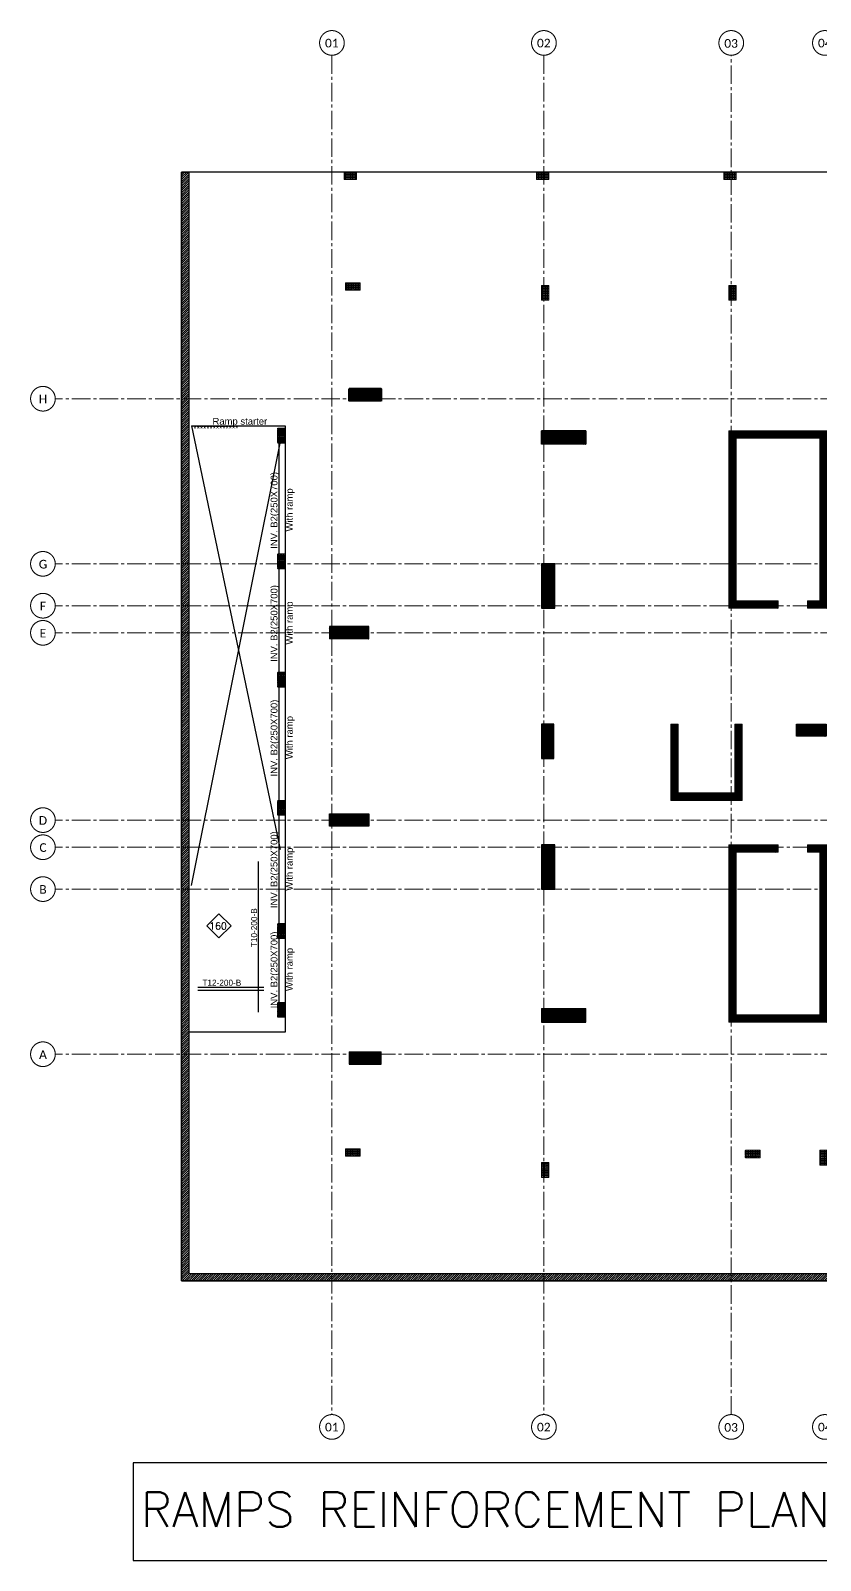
# Model space of a CAD drawing. Header units: millimetres. Extents: x -967280 to 3852, y 2833 to 1955156.
# Drawn here: x -553053 to -521011, y 466695 to 528777 of the extents above; entities that cross this region are included whole.
import ezdxf
from ezdxf.enums import TextEntityAlignment as Align

# ---------------------------------------------------------------- set-up
doc = ezdxf.new("R2010")
doc.units = ezdxf.units.MM
doc.header["$LTSCALE"] = 1000
for name, pattern in [('$0$DASHED2', [0.375, 0.25, -0.125]), ('Columns_Structural070816$0$CENTER2', [1.125, 0.75, -0.125, 0.125, -0.125]), ('HRZN_Line-Ptrn-Sold', [9144001.0, 9144000.0, -1])]:
    doc.linetypes.add(name, pattern=pattern)
for name, color, linetype in [('A-ANNO-TEXT-25', 7, 'Continuous'), ('ARCH', 8, 'Continuous'), ('R.C. footing', 4, 'Continuous'), ('S - BATH Hach', 1, 'Continuous'), ('S - col hach', 1, 'Continuous'), ('S - dot', 1, 'Continuous'), ('S -Beams', 2, 'Continuous'), ('st_cir_mesh', 2, 'Continuous'), ('text', 3, 'Continuous')]:
    doc.layers.add(name, color=color, linetype=linetype)
for name, color, linetype, lineweight in [('A-AX-ATT-100', 7, 'HRZN_Line-Ptrn-Sold', 18), ('S - column', 6, 'Continuous', 60), ('ST-000-AXIS', 9, 'Columns_Structural070816$0$CENTER2', 9), ('ST-203-SLAB-TXT', 7, 'Continuous', 30), ('ST-RFT-BOT', 2, '$0$DASHED2', 30)]:
    doc.layers.add(name, color=color, linetype=linetype, lineweight=lineweight)
doc.styles.add('ARAB', font='xarb.shx', dxfattribs={"width": 0.7, "height": 250})
doc.styles.add('B05-FIRST FLOOR PLAN$0$T25-100', font='STENCIL.shx', dxfattribs={"height": 250})
doc.styles.add('Calibri_2', font='calibri.ttf', dxfattribs={"height": 300})
doc.styles.add('ROMANC', font='romanc.shx')
doc.styles.add('XREF-ST-FRAMING 1ST FLOOR$0$STRECTURAL', font='arial.ttf')
pattern_1 = [(90, (-416898.87, -510439.72), (-69.85, 4e-15), [50.8, -19.05]), (180, (-416898.87, -510439.72), (-9e-15, -69.85), [50.8, -19.05])]
pattern_2 = [(45, (193250.144, -596912.31), (-22.4506403, 22.4506403), [])]
pattern_3 = [(45, (907727.56, 223202.353), (-22.4506403, 22.4506403), [])]
pattern_4 = [(0, (-310798.873, -401239.722), (47.625, 27.4963064), [31.75, -63.5]), (120, (-310798.873, -401239.722), (-47.6249999, 27.4963066), [31.75, -63.5]), (60, (-310798.873, -401239.722), (1e-07, 54.9926131), [-63.5, 31.75])]
pattern_5 = [(90, (613578.686, -423037.37), (-69.85, 4e-15), [50.8, -19.05]), (180, (613578.686, -423037.37), (-9e-15, -69.85), [50.8, -19.05])]

# ---------------------------------------------------------------- blocks, each defined once
blk = doc.blocks.new('Grid - HRZN_G-Datm-Grid-Head-1554275-FIRST FLOOR FFL_1_')
at = {"layer": 'A-AX-ATT-100'}
blk.add_circle((0, 0), 5, dxfattribs=at)
blk = doc.blocks.new('AXES-00')
at = {"layer": 'ST-000-AXIS'}
for p, q in [((516898.9, 750979.6), (516898.9, 695813.8)), ((525498.9, 750979.6), (525498.9, 695813.8)), ((533098.9, 695813.8), (533098.9, 750979.6)), ((575723.2, 737039.7), (505674.3, 737039.7)), ((575723.2, 730339.7), (505674.3, 730339.7)), ((575723.2, 728639.7), (505674.3, 728639.7)), ((575723.2, 727539.7), (505674.3, 727539.7)), ((575723.2, 719939.7), (505674.3, 719939.7)), ((575723.2, 718839.7), (505674.3, 718839.7)), ((575723.2, 717139.7), (505674.3, 717139.7)), ((575723.2, 710439.7), (505674.3, 710439.7))]:
    blk.add_line(p, q, dxfattribs=at)
at = {"layer": 'A-AX-ATT-100'}
for p, xscale, yscale, zscale, rotation in [((516898.9, 751479.6), 99.99999999999993, 99.99999999999993, 99.99999999999993, 180), ((525498.9, 751479.6), 99.99999999999993, 99.99999999999993, 99.99999999999993, 180), ((536898.9, 751479.6), 99.99999999999993, 99.99999999999993, 99.99999999999993, 180), ((505174.3, 737039.7), 100.0000000000001, 100.0000000000001, 100.0000000000001, 90), ((505174.3, 730339.7), 100.0000000000001, 100.0000000000001, 100.0000000000001, 90), ((505174.3, 728639.7), 100.0000000000001, 100.0000000000001, 100.0000000000001, 90), ((505174.3, 727539.7), 100.0000000000001, 100.0000000000001, 100.0000000000001, 90), ((505174.3, 719939.7), 100.0000000000001, 100.0000000000001, 100.0000000000001, 90), ((505174.3, 718839.7), 100.0000000000001, 100.0000000000001, 100.0000000000001, 90), ((505174.3, 717139.7), 100.0000000000001, 100.0000000000001, 100.0000000000001, 90), ((505174.3, 710439.7), 100.0000000000001, 100.0000000000001, 100.0000000000001, 90), ((525498.9, 695313.8), 99.99999999999993, 99.99999999999993, 99.99999999999993, 180), ((536898.9, 695313.8), 99.99999999999993, 99.99999999999993, 99.99999999999993, 180)]:
    blk.add_blockref('Grid - HRZN_G-Datm-Grid-Head-1554275-FIRST FLOOR FFL_1_', p, dxfattribs=dict(at, xscale=xscale, yscale=yscale, zscale=zscale, rotation=rotation))
at = {"layer": 'A-AX-ATT-100', "xscale": 99.99999999999993, "yscale": 99.99999999999993, "zscale": 99.99999999999993}
for p in [(533098.9, 751479.6), (533098.9, 695313.8)]:
    blk.add_blockref('Grid - HRZN_G-Datm-Grid-Head-1554275-FIRST FLOOR FFL_1_', p, dxfattribs=at)
at = {"layer": 'st_cir_mesh', "xscale": 99.99999999999993, "yscale": 99.99999999999993, "zscale": 99.99999999999993, "rotation": 180}
blk.add_blockref('Grid - HRZN_G-Datm-Grid-Head-1554275-FIRST FLOOR FFL_1_', (516898.9, 695313.8), dxfattribs=at)
at = {"layer": 'A-AX-ATT-100', "linetype": 'Continuous', "lineweight": 13, "char_height": 350, "attachment_point": 1, "style": 'Calibri_2'}
for s, insert, width in [('01', (516618, 751647.5), 673.417), ('02', (525218, 751647.5), 673.417), ('03', (532817.7, 751634.5), 673.417), ('04', (536618, 751647.5), 673.417), ('H', (505005.2, 737201), 416.877), ('G', (505005.2, 730501), 416.877), ('F', (505051.7, 728801), 304.641), ('E', (505041.7, 727701), 328.692), ('D', (505008.7, 720101), 408.861), ('C', (505031.7, 719001), 352.742), ('B', (505028.2, 717301), 360.759), ('A', (505018.7, 710601), 384.81), ('01', (516618, 695481.8), 673.417), ('02', (525218, 695481.8), 673.417), ('03', (532817.7, 695468.8), 673.417), ('04', (536618, 695481.8), 673.417)]:
    blk.add_mtext(s, dxfattribs=dict(at, insert=insert, width=width))
blk = doc.blocks.new('A$C46269fcd new')
at = {"layer": 'S - BATH Hach', "ltscale": 30, "transparency": 33554483}
h = blk.add_hatch(dxfattribs=at)
h.set_pattern_fill('ANSI31', color=1, scale=20)
h.set_pattern_definition([(45, (643184.17, -484711.8), (-44.9012806, 44.9012806), [])])
h.paths.add_polyline_path([(47835, 35800), (47835, -9200), (-6100, -9200), (-6100, 35800), (-5800, 35800), (-5800, -8900), (47535, -8900), (47535, 35800)])
at = {"layer": 'S - col hach', "true_color": 0xcd6928}
h = blk.add_hatch(dxfattribs=at)
h.set_pattern_fill('ANGLE', color=32, scale=10, angle=90)
h.set_pattern_definition([(90, (-414148.87, -510539.72), (-69.85, 4e-15), [50.8, -19.05]), (180, (-414148.87, -510539.72), (-9e-15, -69.85), [50.8, -19.05])])
h.paths.add_polyline_path([(550, 31300), (550, 31000), (1150, 31000), (1150, 31300)])
h = blk.add_hatch(dxfattribs=at)
h.set_pattern_fill('ANGLE', color=32, scale=10, angle=90)
h.set_pattern_definition(pattern_1)
h.paths.add_polyline_path([(8800, 31200), (8500, 31200), (8500, 30600), (8800, 30600)])
h = blk.add_hatch(dxfattribs=at)
h.set_pattern_fill('ANGLE', color=32, scale=10, angle=90)
h.set_pattern_definition(pattern_1)
h.paths.add_polyline_path([(16400, 31200), (16100, 31200), (16100, 30600), (16400, 30600)])
h = blk.add_hatch(dxfattribs=at)
h.set_pattern_fill('ANGLE', color=32, scale=10, angle=90)
h.set_pattern_definition([(90, (-414260.14, -510339.72), (-69.85, 4e-15), [50.8, -19.05]), (180, (-414260.14, -510339.72), (-9e-15, -69.85), [50.8, -19.05])])
h.paths.add_polyline_path([(550, -3843), (550, -4143), (1150, -4143), (1150, -3843)])
h = blk.add_hatch(dxfattribs=at)
h.set_pattern_fill('ANGLE', color=32, scale=10, angle=90)
h.set_pattern_definition([(90, (-416898.87, -510339.72), (-69.85, 4e-15), [50.8, -19.05]), (180, (-416898.87, -510339.72), (-9e-15, -69.85), [50.8, -19.05])])
h.paths.add_polyline_path([(16774, -3900), (16774, -4200), (17374, -4200), (17374, -3900)])
h = blk.add_hatch(dxfattribs=at)
h.set_pattern_fill('ANGLE', color=32, scale=10, angle=90)
h.set_pattern_definition([(90, (-416898.87, -510339.72), (-69.85, 4e-15), [50.8, -19.05]), (180, (-416898.87, -510339.72), (-9e-15, -69.85), [50.8, -19.05])])
h.paths.add_polyline_path([(20100, -3900), (19800, -3900), (19800, -4500), (20100, -4500)])
h = blk.add_hatch(dxfattribs=at)
h.set_pattern_fill('ANGLE', color=32, scale=10, angle=90)
h.set_pattern_definition([(90, (-416848.87, -510339.72), (-69.85, 4e-15), [50.8, -19.05]), (180, (-416848.87, -510339.72), (-9e-15, -69.85), [50.8, -19.05])])
h.paths.add_polyline_path([(8800, -4400), (8500, -4400), (8500, -5000), (8800, -5000)])
at = {"layer": 'R.C. footing'}
blk.add_line((-5800, 35800), (-5800, 35800), dxfattribs=at)
at = {"layer": 'R.C. footing', "color": 4, "ltscale": 30}
blk.add_lwpolyline([(47835, 35800), (47835, -9200), (-6100, -9200), (-6100, 35800), (-5800, 35800), (-5800, -8900), (47535, -8900), (47535, 35800)], close=True, dxfattribs=at)
at = {"layer": 'S - column', "lineweight": 15}
for points in [[(550, 31300), (550, 31000), (1150, 31000), (1150, 31300)], [(8800, 31200), (8500, 31200), (8500, 30600), (8800, 30600)], [(16400, 31200), (16100, 31200), (16100, 30600), (16400, 30600)], [(550, -3843), (550, -4143), (1150, -4143), (1150, -3843)], [(16774, -3900), (16774, -4200), (17374, -4200), (17374, -3900)], [(20100, -3900), (19800, -3900), (19800, -4500), (20100, -4500)], [(8800, -4400), (8500, -4400), (8500, -5000), (8800, -5000)]]:
    blk.add_lwpolyline(points, close=True, dxfattribs=at)
blk = doc.blocks.new('FROM FOUNDATION TO UPPER LOWER BASEMENT_COLUMNS(new2)')
at = {"layer": 'S - col hach'}
h = blk.add_hatch(dxfattribs=at)
h.set_pattern_fill('ANSI31', color=256, scale=10, angle=90)
h.set_pattern_definition([(135, (1651950.9, 412690.996), (-22.4506403, -22.4506403), [])])
h.paths.add_polyline_path([(418899, 637440), (417599, 637440), (417599, 636940), (418899, 636940)])
h = blk.add_hatch(dxfattribs=at)
h.set_pattern_fill('ANSI31', color=256, scale=10)
h.set_pattern_definition([(45, (193250.144, -596912.31), (-22.4506403, 22.4506403), [])])
h.paths.add_polyline_path([(427199, 635190), (427199, 635740), (425399, 635740), (425399, 635190)])
h = blk.add_hatch(dxfattribs=at)
h.set_pattern_fill('ANSI31', color=256, scale=10)
h.set_pattern_definition(pattern_3)
h.paths.add_polyline_path([(436699, 635440), (436699, 628840), (436199, 628840), (436199, 628540), (436999, 628540), (436999, 635740), (432999, 635740), (432999, 628540), (433299, 628540), (434999, 628540), (434999, 628840), (433299, 628840), (433299, 635440)])
h = blk.add_hatch(dxfattribs=at)
h.set_pattern_fill('ANSI31', color=256, scale=10)
h.set_pattern_definition([(45, (-119733.897, -851549.915), (-22.4506403, 22.4506403), [])])
h.paths.add_polyline_path([(425949, 630340), (425399, 630340), (425399, 628540), (425949, 628540)])
h = blk.add_hatch(dxfattribs=at)
h.set_pattern_fill('ANSI31', color=256, scale=10)
h.set_pattern_definition(pattern_2)
h.paths.add_polyline_path([(416799, 627290), (418399, 627290), (418399, 627790), (416799, 627790)])
h = blk.add_hatch(dxfattribs=at)
h.set_pattern_fill('ANSI31', color=256, scale=10)
h.set_pattern_definition([(45, (193250.144, -602312.31), (-22.4506403, 22.4506403), [])])
h.paths.add_polyline_path([(425899, 623840), (425399, 623840), (425399, 622440), (425899, 622440)])
h = blk.add_hatch(dxfattribs=at)
h.set_pattern_fill('ANSI31', color=256, scale=10)
h.set_pattern_definition(pattern_2)
h.paths.add_polyline_path([(433249, 623840), (433249, 621040), (430949, 621040), (430949, 623840), (430649, 623840), (430649, 620740), (433549, 620740), (433549, 623840)])
h = blk.add_hatch(dxfattribs=at)
h.set_pattern_fill('ANSI31', color=256, scale=10)
h.set_pattern_definition([(45, (167000.147, -603712.31), (-22.4506403, 22.4506403), [])])
h.paths.add_polyline_path([(436456, 623340), (436949, 623340), (436949, 623840), (435749, 623840), (435749, 623340)])
h = blk.add_hatch(dxfattribs=at)
h.set_pattern_fill('ANSI31', color=256, scale=10)
h.set_pattern_definition(pattern_2)
h.paths.add_polyline_path([(418399, 620190), (416799, 620190), (416799, 619690), (418399, 619690)])
h = blk.add_hatch(dxfattribs=at)
h.set_pattern_fill('ANSI31', color=256, scale=10)
h.set_pattern_definition(pattern_2)
h.paths.add_polyline_path([(425949, 617140), (425949, 618940), (425399, 618940), (425399, 617140)])
h = blk.add_hatch(dxfattribs=at)
h.set_pattern_fill('ANSI31', color=256, scale=10)
h.set_pattern_definition(pattern_3)
h.paths.add_polyline_path([(436699, 618640), (436699, 612040), (433299, 612040), (433299, 618640), (434999, 618640), (434999, 618940), (432999, 618940), (432999, 611740), (436999, 611740), (436999, 618940), (436199, 618940), (436199, 618640)])
h = blk.add_hatch(dxfattribs=at)
h.set_pattern_fill('ANSI31', color=256, scale=10)
h.set_pattern_definition(pattern_2)
h.paths.add_polyline_path([(427199, 611740), (427199, 612290), (425399, 612290), (425399, 611740)])
h = blk.add_hatch(dxfattribs=at)
h.set_pattern_fill('ANSI31', color=256, scale=10, angle=-90)
h.set_pattern_definition([(315, (-789353.163, 834788.448), (22.4506403, 22.4506403), [])])
h.paths.add_polyline_path([(417599, 610040), (418899, 610040), (418899, 610540), (417599, 610540)])
at = {"layer": 'S - column', "lineweight": 15}
for points in [[(417599, 636940), (418899, 636940), (418899, 637440), (417599, 637440)], [(427199, 635190), (425399, 635190), (425399, 635740), (427199, 635740)], [(425949, 630340), (425399, 630340), (425399, 628540), (425949, 628540)], [(416799, 627790), (416799, 627290), (418399, 627290), (418399, 627790)], [(425899, 623840), (425399, 623840), (425399, 622440), (425899, 622440)], [(433249, 623840), (433249, 621040), (430949, 621040), (430949, 623840), (430649, 623840), (430649, 620740), (433549, 620740), (433549, 623840)], [(435749, 623340), (436949, 623340), (436949, 623840), (435749, 623840)], [(418399, 619690), (416799, 619690), (416799, 620190), (418399, 620190)], [(425949, 618940), (425949, 617140), (425399, 617140), (425399, 618940)], [(436699, 612040), (433299, 612040), (433299, 618640), (434999, 618640), (434999, 618940), (432999, 618940), (432999, 611740), (436999, 611740), (436999, 618940), (436199, 618940), (436199, 618640), (436699, 618640)], [(427199, 611740), (425399, 611740), (425399, 612290), (427199, 612290)], [(417599, 610040), (417599, 610540), (418899, 610540), (418899, 610040)]]:
    blk.add_lwpolyline(points, close=True, dxfattribs=at)
blk.add_lwpolyline([(433299, 628840), (433299, 635440), (436699, 635440), (436699, 628840), (436199, 628840), (436199, 628540), (436999, 628540), (436999, 635740), (432999, 635740), (432999, 628540), (433299, 628540), (434999, 628540), (434999, 628840), (433299, 628840)], dxfattribs=at)
at = {"layer": 'ST-RFT-BOT', "color": 7, "linetype": 'Continuous', "ltscale": 30}
blk.add_line((427199, 635190), (427199, 635559), dxfattribs=at)
at = {"layer": 'ST-RFT-BOT', "color": 7, "linetype": 'Continuous', "lineweight": 50, "ltscale": 30}
blk.add_lwpolyline([(418899, 636940), (418899, 637440), (417599, 637440), (417599, 636940)], dxfattribs=at)
at = {"layer": 'ST-RFT-BOT', "color": 7, "linetype": 'Continuous', "ltscale": 30}
for points in [[(427199, 635190), (427199, 635740), (425399, 635740), (425399, 635190)], [(425399, 635190), (425399, 635740), (427199, 635740), (427199, 635190)], [(425949, 630340), (425399, 630340), (425399, 628540), (425949, 628540)], [(418399, 627290), (418399, 627790), (416799, 627790), (416799, 627290)], [(425899, 623840), (425399, 623840), (425399, 622440), (425899, 622440)], [(435749, 623340), (435749, 623840), (436949, 623840), (436949, 623340)], [(418399, 620190), (418399, 619690), (416799, 619690), (416799, 620190)], [(425949, 618940), (425399, 618940), (425399, 617140), (425949, 617140)], [(425399, 612290), (425399, 611740), (427199, 611740), (427199, 612290)], [(417599, 610540), (417599, 610040), (418899, 610040), (418899, 610540)]]:
    blk.add_lwpolyline(points, dxfattribs=at)
blk = doc.blocks.new('A$C502a855f new')
at = {"layer": 'S - col hach', "true_color": 0xf8d731}
h = blk.add_hatch(dxfattribs=at)
h.set_pattern_fill('HONEY', color=40, scale=10)
h.set_pattern_definition(pattern_4)
h.paths.add_polyline_path([(103900, 34600), (104200, 34600), (104200, 34000), (103900, 34000)])
h = blk.add_hatch(dxfattribs=at)
h.set_pattern_fill('HONEY', color=40, scale=10)
h.set_pattern_definition(pattern_4)
h.paths.add_polyline_path([(103900, 29500), (104200, 29500), (104200, 28900), (103900, 28900)])
h = blk.add_hatch(dxfattribs=at)
h.set_pattern_fill('HONEY', color=40, scale=10)
h.set_pattern_definition([(0, (-310798.873, -401039.722), (47.625, 27.4963064), [31.75, -63.5]), (120, (-310798.873, -401039.722), (-47.6249999, 27.4963066), [31.75, -63.5]), (60, (-310798.873, -401039.722), (1e-07, 54.9926131), [-63.5, 31.75])])
h.paths.add_polyline_path([(103900, 24700), (104200, 24700), (104200, 24100), (103900, 24100)])
h = blk.add_hatch(dxfattribs=at)
h.set_pattern_fill('HONEY', color=40, scale=10)
h.set_pattern_definition(pattern_4)
h.paths.add_polyline_path([(103900, 19500), (104200, 19500), (104200, 18900), (103900, 18900)])
h = blk.add_hatch(dxfattribs=at)
h.set_pattern_fill('HONEY', color=40, scale=10)
h.set_pattern_definition([(0, (-310798.873, -401239.722), (47.625, 27.4963064), [31.75, -63.5]), (120, (-310798.873, -401239.722), (-47.6249999, 27.4963066), [31.75, -63.5]), (60, (-310798.873, -401239.722), (1e-07, 54.9926131), [-63.5, 31.75])])
h.paths.add_polyline_path([(103900, 14500), (104200, 14500), (104200, 13900), (103900, 13900)])
h = blk.add_hatch(dxfattribs=at)
h.set_pattern_fill('HONEY', color=40, scale=10)
h.set_pattern_definition([(0, (-310798.873, -404439.722), (47.625, 27.4963064), [31.75, -63.5]), (120, (-310798.873, -404439.722), (-47.6249999, 27.4963066), [31.75, -63.5]), (60, (-310798.873, -404439.722), (1e-07, 54.9926131), [-63.5, 31.75])])
h.paths.add_polyline_path([(103900, 11300), (104200, 11300), (104200, 10700), (103900, 10700)])
at = {"layer": 'S - column', "lineweight": 15}
for points in [[(103900, 34600), (104200, 34600), (104200, 34000), (103900, 34000)], [(103900, 29500), (104200, 29500), (104200, 28900), (103900, 28900)], [(103900, 24700), (104200, 24700), (104200, 24100), (103900, 24100)], [(103900, 19500), (104200, 19500), (104200, 18900), (103900, 18900)], [(103900, 14500), (104200, 14500), (104200, 13900), (103900, 13900)], [(103900, 11300), (104200, 11300), (104200, 10700), (103900, 10700)]]:
    blk.add_lwpolyline(points, close=True, dxfattribs=at)
blk = doc.blocks.new('A$Cff78b8bf')
at = {"layer": 'ST-203-SLAB-TXT', "style": 'XREF-ST-FRAMING 1ST FLOOR$0$STRECTURAL'}
blk.add_text('Ramp starter', height=275, dxfattribs=at).set_placement((2365, -10114, 38), align=Align.MIDDLE_CENTER)
at = {"layer": 'text', "ltscale": 30, "style": 'ARAB'}
blk.add_text('**************', height=250, rotation=0.4625, dxfattribs=at).set_placement((484, -10542))
blk = doc.blocks.new('str col s')
at = {"layer": 'S - col hach', "true_color": 0xcd6928}
h = blk.add_hatch(dxfattribs=at)
h.set_pattern_fill('ANGLE', color=32, scale=10, angle=90)
h.set_pattern_definition(pattern_5)
h.paths.add_polyline_path([(-26250, -300), (-26250, 0), (-26750, 0), (-26750, -300)])
h = blk.add_hatch(dxfattribs=at)
h.set_pattern_fill('ANGLE', color=32, scale=10, angle=90)
h.set_pattern_definition(pattern_5)
h.paths.add_polyline_path([(-18450, -300), (-18450, 0), (-18950, 0), (-18950, -300)])
h = blk.add_hatch(dxfattribs=at)
h.set_pattern_fill('ANGLE', color=32, scale=10, angle=90)
h.set_pattern_definition(pattern_5)
h.paths.add_polyline_path([(-10850, -300), (-10850, 0), (-11350, 0), (-11350, -300)])
at = {"layer": 'S - column', "lineweight": 15}
for points in [[(-26250, 0), (-26750, 0), (-26750, -300), (-26250, -300)], [(-18450, 0), (-18950, 0), (-18950, -300), (-18450, -300)], [(-10850, 0), (-11350, 0), (-11350, -300), (-10850, -300)]]:
    blk.add_lwpolyline(points, close=True, dxfattribs=at)

msp = doc.modelspace()

# ---------------------------------------------------------------- linework, layer by layer
at = {"layer": 'R.C. footing'}
msp.add_lwpolyline([(-492993.7, 523037.4), (-546928.7, 523037.4), (-546928.7, 478037.4), (-492993.7, 478037.4)], close=True, dxfattribs=at)
at = {"layer": 'S - dot'}
for p, q in [((-546528.7, 512737.4), (-542928.7, 495544)), ((-546528.7, 494090.2), (-542928.7, 512037.4))]:
    msp.add_line(p, q, dxfattribs=at)
at = {"layer": 'S -Beams'}
for p, q in [((-546528.7, 512737.4), (-542728.7, 512737.4)), ((-542728.7, 512737.4), (-542728.7, 488137.4)), ((-542978.7, 512037.4), (-542978.7, 507537.4)), ((-542978.7, 506937.4), (-542978.7, 502737.4)), ((-542978.7, 502137.4), (-542978.7, 497537.4)), ((-542978.7, 496937.4), (-542978.7, 492537.4)), ((-542978.7, 491937.4), (-542978.7, 489337.4)), ((-542728.7, 488137.4), (-546628.7, 488137.4))]:
    msp.add_line(p, q, dxfattribs=at)
at = {"layer": 'S -Beams', "color": 1, "const_width": 0.02}
msp.add_lwpolyline([(-542728.7, 495637.4), (-544677.6, 494727.6), (-544677.6, 495147.6), (-545017.6, 494237.6), (-545017.6, 494667.6), (-546928.7, 493937.4)], dxfattribs=at)
at = {"layer": 'S -Beams', "color": 7, "true_color": 0xffffff}
msp.add_lwpolyline([(-545412.6, 491954.7), (-544919.7, 492447.6), (-545412.6, 492940.5), (-545905.5, 492447.6)], close=True, dxfattribs=at)
at = {"layer": 'S -Beams'}
msp.add_lwpolyline([(-548891.7, 466694.8), (-489912.1, 466694.8), (-489912.1, 470656.3), (-548891.7, 470656.3)], close=True, dxfattribs=at)
at = {"layer": 'ST-RFT-BOT', "color": 4, "linetype": 'Continuous', "ltscale": 30}
for p, q in [((-543802.2, 488937.6), (-543802.2, 495059.4)), ((-543594.4, 489939.4), (-546272.6, 489939.4)), ((-543594.4, 489823.9), (-546272.6, 489823.9))]:
    msp.add_line(p, q, dxfattribs=at)

# ---------------------------------------------------------------- block references
at = {"layer": 'ARCH', "lineweight": 106, "ltscale": 30}
msp.add_blockref('A$Cff78b8bf', (-546928.7, 523037.4), dxfattribs=at)
at = {"layer": 'S - column', "color": 7, "true_color": 0xffffff}
msp.add_blockref('A$C46269fcd new', (-540828.7, 487237.4), dxfattribs=at)
at = {"layer": 'S - column'}
msp.add_blockref('FROM FOUNDATION TO UPPER LOWER BASEMENT_COLUMNS(new2)', (-957727.6, -123202.4), dxfattribs=at)
at = {"layer": 'S -Beams'}
msp.add_blockref('AXES-00', (-1057727.6, -223202.4), dxfattribs=at)
at = {"layer": 'ST-RFT-BOT', "color": 1, "linetype": 'Continuous'}
msp.add_blockref('str col s', (-513578.7, 523037.4), dxfattribs=at)
at = {"layer": 'ST-RFT-BOT', "lineweight": 106, "ltscale": 30}
msp.add_blockref('A$C502a855f new', (-646928.7, 478037.4), dxfattribs=at)

# ---------------------------------------------------------------- texts
at = {"layer": 'A-ANNO-TEXT-25', "insert": (-549538.5, 469458.3), "char_height": 1400, "attachment_point": 1, "style": 'ROMANC'}
msp.add_mtext_dynamic_manual_height_columns('{\\Fsimplex|c0; RAMPS REINFORCEMENT PLAN FOR LOWER BASEMENT}', width=60128.057, gutter_width=8268.9, heights=[-1400], dxfattribs=at)
at = {"layer": 'S -Beams', "color": 3, "insert": (-545811.6, 492584.8), "char_height": 280, "attachment_point": 1, "style": 'ROMANC'}
msp.add_mtext_dynamic_manual_height_columns('160', width=846939.811, gutter_width=1400, heights=[-280], dxfattribs=at)
at = {"layer": 'ST-203-SLAB-TXT', "style": 'XREF-ST-FRAMING 1ST FLOOR$0$STRECTURAL'}
for s, p in [('INV. B2(250X700)', (-543175.4, 509306.2)), ('With ramp', (-542555.4, 509326.2)), ('INV. B2(250X700)', (-543175.4, 504716.5)), ('With ramp', (-542555.4, 504736.5)), ('INV. B2(250X700)', (-543175.4, 500066.5)), ('With ramp', (-542555.4, 500086.5)), ('INV. B2(250X700)', (-543175.4, 494726.5)), ('With ramp', (-542555.4, 494746.5)), ('INV. B2(250X700)', (-543175.4, 490656.5)), ('With ramp', (-542555.4, 490676.5))]:
    msp.add_text(s, height=275, rotation=90, dxfattribs=at).set_placement(p, align=Align.MIDDLE_CENTER)
at = {"layer": 'ST-203-SLAB-TXT', "style": 'B05-FIRST FLOOR PLAN$0$T25-100'}
msp.add_text('T10-200-B', height=250, rotation=90, dxfattribs=at).set_placement((-543861.7, 491580))
msp.add_text('T12-200-B', height=250, dxfattribs=at).set_placement((-546084.8, 490013.5))

doc.saveas('drawing.dxf')
